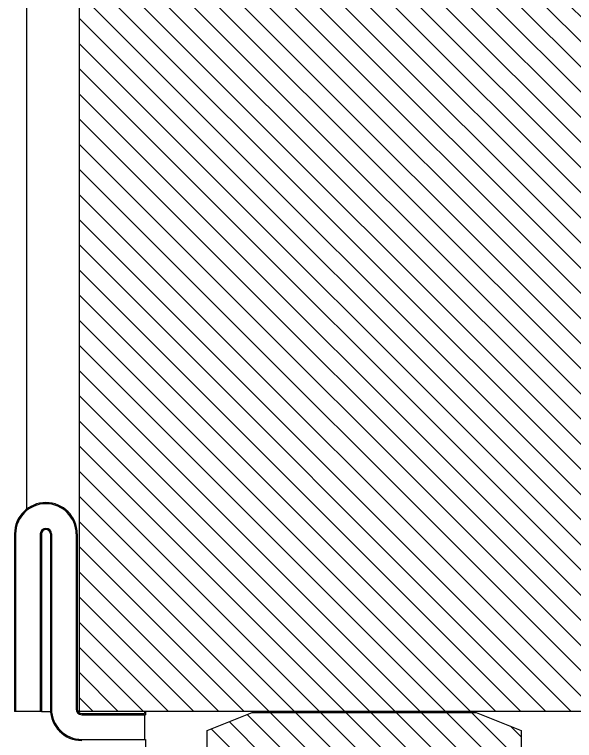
# Model space of a CAD drawing. Extents: x -30 to 1202, y 231 to 898.
# Drawn here: x 44.96 to 69.94, y 325.08 to 357.48 of the extents above; entities that cross this region are included whole.
import ezdxf

# ---------------------------------------------------------------- set-up
doc = ezdxf.new("R2010")
doc.units = 0
doc.header["$LTSCALE"] = 0.04
for name, color, linetype in [('PISO', 1, 'CONTINUOUS'), ('PISOS', 1, 'CONTINUOUS'), ('PISOS1', 3, 'CONTINUOUS')]:
    doc.layers.add(name, color=color, linetype=linetype)

msp = doc.modelspace()

# ---------------------------------------------------------------- hatches: boundary and pattern name
at = {"layer": 'PISOS'}
h = msp.add_hatch(dxfattribs=at)
h.set_pattern_fill('ANSI31', color=256, scale=0.25, angle=90, style=0)
h.set_pattern_definition([(135, (233.1594, 233.73205), (-0.561266, -0.561266), [])])
h.paths.add_polyline_path([(62.579, 282.182), (62.579, 271.082), (109.059, 271.082), (109.059, 282.182)])
h.paths.add_polyline_path([(62.579, 293.282), (62.579, 282.182), (109.059, 282.182), (109.059, 293.282)])
h.paths.add_polyline_path([(56.209, 297.682), (54.409, 297.332), (54.409, 293.742), (56.209, 293.392), (62.959, 293.392), (64.759, 293.742), (64.759, 297.332), (62.959, 297.682)])
h.paths.add_polyline_path([(45.509, 317.782), (45.509, 309.432), (46.359, 309.432), (46.359, 304.332), (45.509, 304.332), (45.509, 297.782), (105.959, 297.782), (105.959, 304.332), (105.299, 304.332), (105.299, 309.432), (105.959, 309.432), (105.959, 317.782)])
h.paths.add_polyline_path([(55.559, 326.332), (53.559, 325.532), (53.559, 318.632), (55.559, 317.832), (65.559, 317.832), (67.559, 318.632), (67.559, 325.532), (65.559, 326.332)])
h.paths.add_polyline_path([(47.859, 374.532), (47.859, 370.132), (47.859, 326.382), (73.759, 326.382), (73.759, 374.532)])
h.paths.add_polyline_path([(55.359, 358.482), (55.359, 365.932), (66.259, 365.932), (66.259, 358.482)], flags=16)
h.paths.add_polyline_path([(73.809, 353.232), (73.809, 347.832), (84.909, 347.832), (84.909, 353.232)])
h.paths.add_polyline_path([(73.809, 358.632), (73.809, 353.232), (84.909, 353.232), (84.909, 358.632)])
h.paths.add_polyline_path([(73.809, 363.232), (73.809, 358.632), (84.909, 358.632), (84.909, 363.232)])
h.paths.add_polyline_path([(78.769, 347.832), (78.769, 345.432), (78.969, 345.432), (78.969, 345.323), (81.169, 345.323), (81.169, 345.432), (81.369, 345.432), (81.369, 347.832)])
h.paths.add_polyline_path([(84.959, 363.232), (84.959, 347.832), (105.959, 347.832), (105.959, 363.232)])

# ---------------------------------------------------------------- linework, layer by layer
at = {"layer": 'PISO'}
for p, q in [((45.509, 335.41), (45.509, 374.532)), ((46.359, 335.698), (46.359, 335.698)), ((46.359, 335.648), (46.359, 335.648)), ((46.359, 334.548), (46.359, 334.548)), ((46.359, 334.498), (46.359, 334.498)), ((44.959, 334.298), (44.959, 326.382)), ((45.009, 334.298), (45.009, 326.382)), ((46.109, 334.298), (46.109, 326.382)), ((46.159, 334.298), (46.159, 326.382)), ((46.559, 334.298), (46.559, 326.482)), ((46.609, 334.298), (46.609, 326.482)), ((47.709, 334.298), (47.709, 326.482)), ((47.759, 334.298), (47.759, 326.482)), ((46.159, 326.382), (44.959, 326.382)), ((46.159, 326.382), (46.613, 326.382)), ((47.859, 326.382), (47.786, 326.382)), ((47.959, 326.282), (50.759, 326.282)), ((47.959, 326.232), (50.809, 326.232)), ((50.759, 326.382), (50.759, 326.282)), ((50.759, 326.232), (50.759, 325.132)), ((50.809, 326.382), (50.809, 326.232)), ((47.959, 325.132), (50.809, 325.132)), ((50.809, 325.132), (50.809, 324.682))]:
    msp.add_line(p, q, dxfattribs=at)
for centre, radius, start, end in [((46.359, 334.298), 1.4, 90, 180), ((46.359, 334.298), 1.35, 90, 180), ((46.359, 334.298), 1.4, 0, 90), ((46.359, 334.298), 1.35, 0, 90), ((46.359, 334.298), 0.25, 90, 180), ((46.359, 334.298), 0.2, 90, 180), ((46.359, 334.298), 0.25, 0, 90), ((46.359, 334.298), 0.2, 0, 90), ((47.959, 326.482), 1.4, 180, 270), ((47.959, 326.482), 1.35, 180, 270), ((47.959, 326.482), 0.25, 180, 270), ((47.959, 326.482), 0.2, 180, 270)]:
    msp.add_arc(centre, radius, start, end, dxfattribs=at)
at = {"layer": 'PISOS1'}
for points in [[(73.759, 374.532), (73.759, 326.382), (47.859, 326.382), (47.859, 374.532)], [(65.559, 317.832), (55.559, 317.832), (53.559, 318.632), (53.559, 325.532), (55.559, 326.332), (65.559, 326.332), (67.559, 325.532), (67.559, 318.632)]]:
    msp.add_lwpolyline(points, close=True, dxfattribs=at)

doc.saveas('drawing.dxf')
